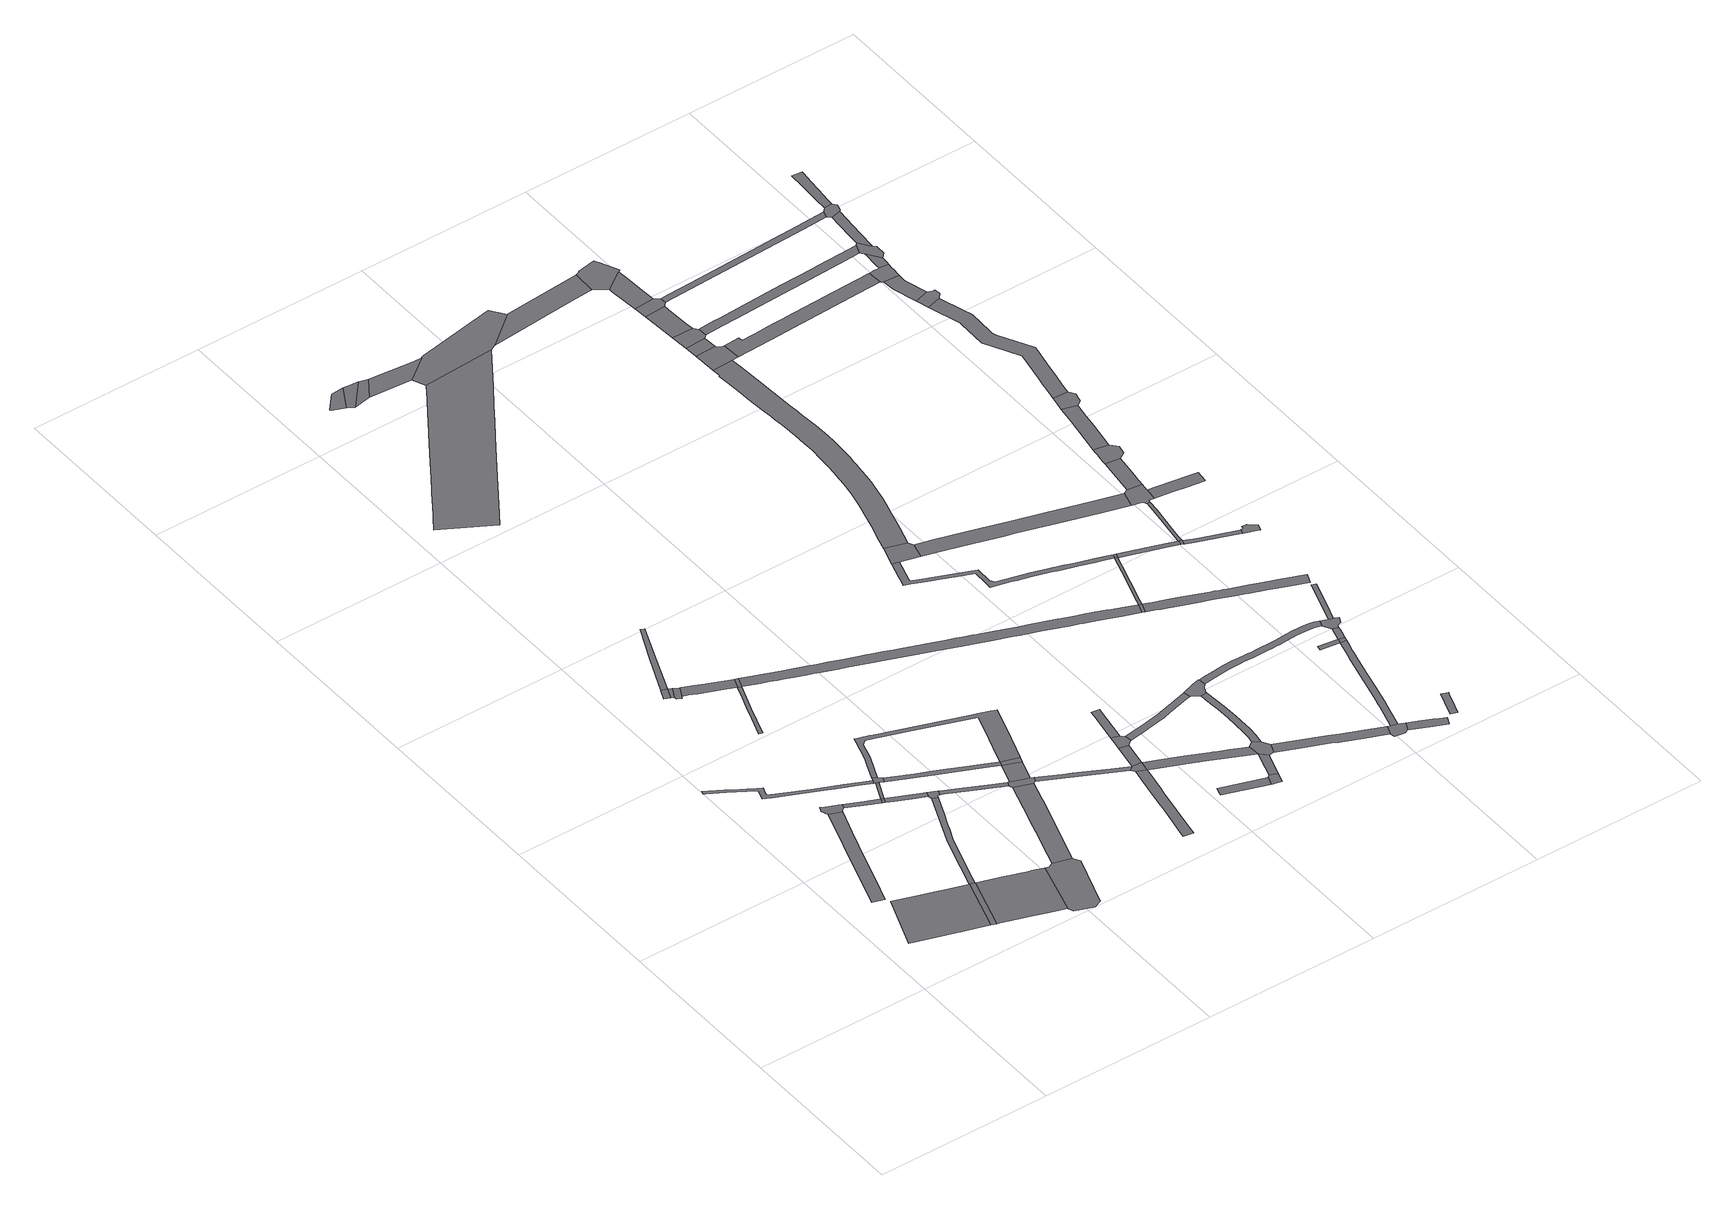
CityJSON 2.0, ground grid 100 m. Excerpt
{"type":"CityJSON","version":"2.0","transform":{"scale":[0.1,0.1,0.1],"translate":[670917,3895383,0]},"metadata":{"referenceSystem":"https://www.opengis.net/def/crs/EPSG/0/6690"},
"CityObjects":{
"road1":{"type":"Road","attributes":{"function":"2","usage":"1","RoadStructureAttribute.widthType":"1","RoadStructureAttribute.width":39.15,"RoadStructureAttribute.sectionType":"1"},"geometry":[{"type":"MultiSurface","lod":"1","boundaries":[[[0,1,2,3,4,5,6,7,8,9,10,11,12,13]]]}]},
"road2":{"type":"Road","attributes":{"function":"9","usage":"9","RoadStructureAttribute.widthType":"2","RoadStructureAttribute.width":6.56,"RoadStructureAttribute.sectionType":"1"},"geometry":[{"type":"MultiSurface","lod":"1","boundaries":[[[14,15,16,17,18,19,20,21,22,23,24,25,26,27]]]}]},
"road3":{"type":"Road","attributes":{"function":"9","usage":"9","RoadStructureAttribute.widthType":"9","RoadStructureAttribute.width":-9999,"RoadStructureAttribute.sectionType":"9"},"geometry":[{"type":"MultiSurface","lod":"1","boundaries":[[[11,28,29,12]]]}]},
"road4":{"type":"Road","attributes":{"function":"9","usage":"9","RoadStructureAttribute.widthType":"4","RoadStructureAttribute.width":2.46,"RoadStructureAttribute.sectionType":"1"},"geometry":[{"type":"MultiSurface","lod":"1","boundaries":[[[30,31,32,33,34,35,36,37,38,39,40,41,42,43,44,45,46,47,48,49,50,51,52,53,54,55,56,57,58]]]}]},
"road5":{"type":"Road","attributes":{"function":"9","usage":"9","RoadStructureAttribute.widthType":"9","RoadStructureAttribute.width":-9999,"RoadStructureAttribute.sectionType":"9"},"geometry":[{"type":"MultiSurface","lod":"1","boundaries":[[[59,60,61,62,63,64,65,66,21,20,67,68]]]}]},
"road6":{"type":"Road","attributes":{"function":"2","usage":"1","RoadStructureAttribute.widthType":"1","RoadStructureAttribute.width":39.15,"RoadStructureAttribute.sectionType":"1"},"geometry":[{"type":"MultiSurface","lod":"1","boundaries":[[[69,70,71,72,73,74,75,76,77,78,79,80,81,82,83,84,29,28]]]}]},
"road7":{"type":"Road","attributes":{"function":"9","usage":"9","RoadStructureAttribute.widthType":"4","RoadStructureAttribute.width":3.24,"RoadStructureAttribute.sectionType":"1"},"geometry":[{"type":"MultiSurface","lod":"1","boundaries":[[[85,86,59,68,87,88,89,90]]]}]},
"road8":{"type":"Road","attributes":{"function":"9","usage":"9","RoadStructureAttribute.widthType":"4","RoadStructureAttribute.width":3.04,"RoadStructureAttribute.sectionType":"1"},"geometry":[{"type":"MultiSurface","lod":"1","boundaries":[[[29,91,92,93,94,95,96,97,98,99,100,101,102,103,104,105,106,107,12]]]}]},
"road9":{"type":"Road","attributes":{"function":"9","usage":"9","RoadStructureAttribute.widthType":"9","RoadStructureAttribute.width":-9999,"RoadStructureAttribute.sectionType":"9"},"geometry":[{"type":"MultiSurface","lod":"1","boundaries":[[[108,89,88,109]]]}]},
"road10":{"type":"Road","attributes":{"function":"9","usage":"9","RoadStructureAttribute.widthType":"9","RoadStructureAttribute.width":-9999,"RoadStructureAttribute.sectionType":"9"},"geometry":[{"type":"MultiSurface","lod":"1","boundaries":[[[110,111,112,113]]]}]},
"road11":{"type":"Road","attributes":{"function":"9","usage":"9","RoadStructureAttribute.widthType":"2","RoadStructureAttribute.width":6.92,"RoadStructureAttribute.sectionType":"1"},"geometry":[{"type":"MultiSurface","lod":"1","boundaries":[[[114,115,111,110]]]}]},
"road12":{"type":"Road","attributes":{"function":"9","usage":"9","RoadStructureAttribute.widthType":"9","RoadStructureAttribute.width":-9999,"RoadStructureAttribute.sectionType":"9"},"geometry":[{"type":"MultiSurface","lod":"1","boundaries":[[[116,115,114,117,118,119,120]]]}]},
"road13":{"type":"Road","attributes":{"function":"9","usage":"9","RoadStructureAttribute.widthType":"4","RoadStructureAttribute.width":1.35,"RoadStructureAttribute.sectionType":"1"},"geometry":[{"type":"MultiSurface","lod":"1","boundaries":[[[121,122,123,124,125,89,108]]]}]},
"road14":{"type":"Road","attributes":{"function":"9","usage":"9","RoadStructureAttribute.widthType":"9","RoadStructureAttribute.width":-9999,"RoadStructureAttribute.sectionType":"9"},"geometry":[{"type":"MultiSurface","lod":"1","boundaries":[[[126,127,128,129,130,75,74,131,132]]]}]},
"road15":{"type":"Road","attributes":{"function":"9","usage":"9","RoadStructureAttribute.widthType":"4","RoadStructureAttribute.width":3.24,"RoadStructureAttribute.sectionType":"1"},"geometry":[{"type":"MultiSurface","lod":"1","boundaries":[[[108,109,133,134,135,136,137,138]]]}]},
"road16":{"type":"Road","attributes":{"function":"9","usage":"9","RoadStructureAttribute.widthType":"9","RoadStructureAttribute.width":-9999,"RoadStructureAttribute.sectionType":"9"},"geometry":[{"type":"MultiSurface","lod":"1","boundaries":[[[57,139,123,122,140,141,142,143,144,145,58]]]}]},
"road17":{"type":"Road","attributes":{"function":"9","usage":"9","RoadStructureAttribute.widthType":"4","RoadStructureAttribute.width":1.98,"RoadStructureAttribute.sectionType":"1"},"geometry":[{"type":"MultiSurface","lod":"1","boundaries":[[[146,147,148,149,150,151,152,153,154,155]]]}]},
"road18":{"type":"Road","attributes":{"function":"9","usage":"9","RoadStructureAttribute.widthType":"2","RoadStructureAttribute.width":6.92,"RoadStructureAttribute.sectionType":"1"},"geometry":[{"type":"MultiSurface","lod":"1","boundaries":[[[156,157,158,159,147,160,161,162,163,164,165,116,120]]]}]},
"road19":{"type":"Road","attributes":{"function":"9","usage":"9","RoadStructureAttribute.widthType":"4","RoadStructureAttribute.width":2.96,"RoadStructureAttribute.sectionType":"1"},"geometry":[{"type":"MultiSurface","lod":"1","boundaries":[[[166,167,168,169,170,112,111,171]]]}]},
"road20":{"type":"Road","attributes":{"function":"9","usage":"9","RoadStructureAttribute.widthType":"9","RoadStructureAttribute.width":-9999,"RoadStructureAttribute.sectionType":"9"},"geometry":[{"type":"MultiSurface","lod":"1","boundaries":[[[102,172,173,174,175,136,135,103]]]}]},
"road21":{"type":"Road","attributes":{"function":"9","usage":"9","RoadStructureAttribute.widthType":"9","RoadStructureAttribute.width":-9999,"RoadStructureAttribute.sectionType":"9"},"geometry":[{"type":"MultiSurface","lod":"1","boundaries":[[[160,147,146,176]]]}]},
"road22":{"type":"Road","attributes":{"function":"9","usage":"9","RoadStructureAttribute.widthType":"2","RoadStructureAttribute.width":7.11,"RoadStructureAttribute.sectionType":"1"},"geometry":[{"type":"MultiSurface","lod":"1","boundaries":[[[177,178,179,180,181,182,183,184,185,186,187,188,189,190,191,192,129,128]]]}]},
"road23":{"type":"Road","attributes":{"function":"9","usage":"9","RoadStructureAttribute.widthType":"4","RoadStructureAttribute.width":3.24,"RoadStructureAttribute.sectionType":"1"},"geometry":[{"type":"MultiSurface","lod":"1","boundaries":[[[193,194,195,175,174,196,197,198,199]]]}]},
"road24":{"type":"Road","attributes":{"function":"9","usage":"9","RoadStructureAttribute.widthType":"4","RoadStructureAttribute.width":2.46,"RoadStructureAttribute.sectionType":"1"},"geometry":[{"type":"MultiSurface","lod":"1","boundaries":[[[200,201,202,203,204,205,206,207,208,209,142,141,210,211,212,213,214,215]]]}]},
"road25":{"type":"Road","attributes":{"function":"9","usage":"9","RoadStructureAttribute.widthType":"2","RoadStructureAttribute.width":7.11,"RoadStructureAttribute.sectionType":"1"},"geometry":[{"type":"MultiSurface","lod":"1","boundaries":[[[143,216,217,218,219,220,221,222,223,224,225,226,227,200,228,229,230,231,232,233,234,235,236,237,238,239,240,241,242,243,244,245,144]]]}]},
"road26":{"type":"Road","attributes":{"function":"9","usage":"9","RoadStructureAttribute.widthType":"9","RoadStructureAttribute.width":-9999,"RoadStructureAttribute.sectionType":"9"},"geometry":[{"type":"MultiSurface","lod":"1","boundaries":[[[199,198,186,185,246,247,248,249,250,251]]]}]},
"road27":{"type":"Road","attributes":{"function":"9","usage":"9","RoadStructureAttribute.widthType":"2","RoadStructureAttribute.width":7.11,"RoadStructureAttribute.sectionType":"1"},"geometry":[{"type":"MultiSurface","lod":"1","boundaries":[[[252,250,249,253,215]]]}]},
"road28":{"type":"Road","attributes":{"function":"9","usage":"9","RoadStructureAttribute.widthType":"9","RoadStructureAttribute.width":-9999,"RoadStructureAttribute.sectionType":"9"},"geometry":[{"type":"MultiSurface","lod":"1","boundaries":[[[253,228,200,215]]]}]},
"road29":{"type":"Road","attributes":{"function":"9","usage":"9","RoadStructureAttribute.widthType":"4","RoadStructureAttribute.width":2.71,"RoadStructureAttribute.sectionType":"1"},"geometry":[{"type":"MultiSurface","lod":"1","boundaries":[[[254,255,256,257,258,259,260,247,246]]]}]},
"road30":{"type":"Road","attributes":{"function":"9","usage":"9","RoadStructureAttribute.widthType":"9","RoadStructureAttribute.width":-9999,"RoadStructureAttribute.sectionType":"9"},"geometry":[{"type":"MultiSurface","lod":"1","boundaries":[[[261,262,263,264,265]]]}]},
"road31":{"type":"Road","attributes":{"function":"9","usage":"9","RoadStructureAttribute.widthType":"3","RoadStructureAttribute.width":5.19,"RoadStructureAttribute.sectionType":"1"},"geometry":[{"type":"MultiSurface","lod":"1","boundaries":[[[266,267,268,269,270,271,272,273,274,275,276,277,278,279,280,281]]]}]},
"road32":{"type":"Road","attributes":{"function":"9","usage":"9","RoadStructureAttribute.widthType":"3","RoadStructureAttribute.width":5.74,"RoadStructureAttribute.sectionType":"1"},"geometry":[{"type":"MultiSurface","lod":"1","boundaries":[[[282,283,284,265,264,285,286]]]}]},
"road33":{"type":"Road","attributes":{"function":"2","usage":"1","RoadStructureAttribute.widthType":"1","RoadStructureAttribute.width":32.66,"RoadStructureAttribute.sectionType":"1"},"geometry":[{"type":"MultiSurface","lod":"1","boundaries":[[[287,288,289,290,291,292,293,294,295,296,297,298,299,300,301,302,303,304,305,306,307,308,309,310,311,312,313]]]}]},
"road34":{"type":"Road","attributes":{"function":"9","usage":"9","RoadStructureAttribute.widthType":"9","RoadStructureAttribute.width":-9999,"RoadStructureAttribute.sectionType":"9"},"geometry":[{"type":"MultiSurface","lod":"1","boundaries":[[[314,282,286,315]]]}]},
"road35":{"type":"Road","attributes":{"function":"9","usage":"9","RoadStructureAttribute.widthType":"9","RoadStructureAttribute.width":-9999,"RoadStructureAttribute.sectionType":"9"},"geometry":[{"type":"MultiSurface","lod":"1","boundaries":[[[316,255,254,272,271]]]}]},
"road36":{"type":"Road","attributes":{"function":"9","usage":"9","RoadStructureAttribute.widthType":"3","RoadStructureAttribute.width":5.19,"RoadStructureAttribute.sectionType":"1"},"geometry":[{"type":"MultiSurface","lod":"1","boundaries":[[[255,316,317,318,319]]]}]},
"road37":{"type":"Road","attributes":{"function":"9","usage":"9","RoadStructureAttribute.widthType":"9","RoadStructureAttribute.width":-9999,"RoadStructureAttribute.sectionType":"9"},"geometry":[{"type":"MultiSurface","lod":"1","boundaries":[[[320,319,318,321,322,323,324,325]]]}]},
"road38":{"type":"Road","attributes":{"function":"9","usage":"9","RoadStructureAttribute.widthType":"2","RoadStructureAttribute.width":6.92,"RoadStructureAttribute.sectionType":"1"},"geometry":[{"type":"MultiSurface","lod":"1","boundaries":[[[326,327,328,329,330,331,332,333,334,335,336,337,338,339,340,341,342,343,344,345,346,347,348,349,350,351,352,353,354,355,356,357,358,359,360,361,362,363,176,146,364,365,366,367,368,369,370,371,372,373,374,375,376,377,378,379,380,381,382,383,384,385,386,387,388,389,390,391,392,393,394,395,396,397,398,399,400,401,402,403]]]}]},
"road39":{"type":"Road","attributes":{"function":"9","usage":"9","RoadStructureAttribute.widthType":"3","RoadStructureAttribute.width":5.19,"RoadStructureAttribute.sectionType":"1"},"geometry":[{"type":"MultiSurface","lod":"1","boundaries":[[[324,404,405,406,407,408,409,325]]]}]},
"road40":{"type":"Road","attributes":{"function":"9","usage":"9","RoadStructureAttribute.widthType":"2","RoadStructureAttribute.width":8.06,"RoadStructureAttribute.sectionType":"1"},"geometry":[{"type":"MultiSurface","lod":"1","boundaries":[[[410,411,412,314,315]]]}]},
"road41":{"type":"Road","attributes":{"function":"9","usage":"9","RoadStructureAttribute.widthType":"3","RoadStructureAttribute.width":5.13,"RoadStructureAttribute.sectionType":"1"},"geometry":[{"type":"MultiSurface","lod":"1","boundaries":[[[413,414,415,416,417]]]}]},
"road42":{"type":"Road","attributes":{"function":"9","usage":"9","RoadStructureAttribute.widthType":"3","RoadStructureAttribute.width":4.15,"RoadStructureAttribute.sectionType":"1"},"geometry":[{"type":"MultiSurface","lod":"1","boundaries":[[[418,419,420,421,422,423,424,425,426,427,428,316,271,429,430,431,432]]]}]},
"road43":{"type":"Road","attributes":{"function":"9","usage":"9","RoadStructureAttribute.widthType":"9","RoadStructureAttribute.width":-9999,"RoadStructureAttribute.sectionType":"9"},"geometry":[{"type":"MultiSurface","lod":"1","boundaries":[[[433,434,435,436,437,438,417,416]]]}]},
"road44":{"type":"Road","attributes":{"function":"9","usage":"9","RoadStructureAttribute.widthType":"3","RoadStructureAttribute.width":4.01,"RoadStructureAttribute.sectionType":"1"},"geometry":[{"type":"MultiSurface","lod":"1","boundaries":[[[439,440,441,442,443,444,323,322,445,446,447,448,449,450,451]]]}]},
"road45":{"type":"Road","attributes":{"function":"9","usage":"9","RoadStructureAttribute.widthType":"3","RoadStructureAttribute.width":4.13,"RoadStructureAttribute.sectionType":"1"},"geometry":[{"type":"MultiSurface","lod":"1","boundaries":[[[452,453,438,437,454,455,456,432]]]}]},
"road46":{"type":"Road","attributes":{"function":"9","usage":"9","RoadStructureAttribute.widthType":"9","RoadStructureAttribute.width":-9999,"RoadStructureAttribute.sectionType":"9"},"geometry":[{"type":"MultiSurface","lod":"1","boundaries":[[[456,457,458,459,460,418,432]]]}]},
"road47":{"type":"Road","attributes":{"function":"9","usage":"9","RoadStructureAttribute.widthType":"9","RoadStructureAttribute.width":-9999,"RoadStructureAttribute.sectionType":"9"},"geometry":[{"type":"MultiSurface","lod":"1","boundaries":[[[461,411,410,313,312,462,463,464,465,466]]]}]},
"road48":{"type":"Road","attributes":{"function":"9","usage":"9","RoadStructureAttribute.widthType":"4","RoadStructureAttribute.width":3.86,"RoadStructureAttribute.sectionType":"1"},"geometry":[{"type":"MultiSurface","lod":"1","boundaries":[[[467,468,469,470,471,472,473,474,460,459,475,476,477,478,479,480]]]}]},
"road49":{"type":"Road","attributes":{"function":"9","usage":"9","RoadStructureAttribute.widthType":"9","RoadStructureAttribute.width":-9999,"RoadStructureAttribute.sectionType":"9"},"geometry":[{"type":"MultiSurface","lod":"1","boundaries":[[[481,482,483,484,485,486,487,488]]]}]},
"road50":{"type":"Road","attributes":{"function":"9","usage":"9","RoadStructureAttribute.widthType":"9","RoadStructureAttribute.width":-9999,"RoadStructureAttribute.sectionType":"9"},"geometry":[{"type":"MultiSurface","lod":"1","boundaries":[[[489,490,491,492,493,494,495,496,439,451,467,480]]]}]},
"road51":{"type":"Road","attributes":{"function":"9","usage":"9","RoadStructureAttribute.widthType":"3","RoadStructureAttribute.width":4.15,"RoadStructureAttribute.sectionType":"1"},"geometry":[{"type":"MultiSurface","lod":"1","boundaries":[[[497,498,499,500,501,502,503,504,505,506,458,457]]]}]},
"road52":{"type":"Road","attributes":{"function":"9","usage":"9","RoadStructureAttribute.widthType":"4","RoadStructureAttribute.width":3.49,"RoadStructureAttribute.sectionType":"1"},"geometry":[{"type":"MultiSurface","lod":"1","boundaries":[[[507,508,509,510,511,512,513,514,515,516,517,518,519,520,521,522,523,524,525,487,486,526,527,528,529,530,531,532,533,534,535,536,537,538,539,540,541,542,543,544,545,546,547,548,549,550]]]}]},
"road53":{"type":"Road","attributes":{"function":"9","usage":"9","RoadStructureAttribute.widthType":"2","RoadStructureAttribute.width":9.41,"RoadStructureAttribute.sectionType":"1"},"geometry":[{"type":"MultiSurface","lod":"1","boundaries":[[[551,552,553,554,555,556,557,558,559,560,561,562,563,564,565,566,567,568,569,570,571,572,573,574,484,483,575,576,577,578,579,580,581,582,583,584,585,586,587,588,589,590,591,592,593,594,595,596,597,598,599,600,601]]]}]},
"road54":{"type":"Road","attributes":{"function":"9","usage":"9","RoadStructureAttribute.widthType":"9","RoadStructureAttribute.width":-9999,"RoadStructureAttribute.sectionType":"9"},"geometry":[{"type":"MultiSurface","lod":"1","boundaries":[[[402,602,603,403]]]}]},
"road55":{"type":"Road","attributes":{"function":"9","usage":"9","RoadStructureAttribute.widthType":"2","RoadStructureAttribute.width":14.32,"RoadStructureAttribute.sectionType":"1"},"geometry":[{"type":"MultiSurface","lod":"1","boundaries":[[[604,605,606,464,463,607,608,609]]]}]},
"road56":{"type":"Road","attributes":{"function":"9","usage":"9","RoadStructureAttribute.widthType":"9","RoadStructureAttribute.width":-9999,"RoadStructureAttribute.sectionType":"9"},"geometry":[{"type":"MultiSurface","lod":"1","boundaries":[[[610,611,612,613,614,615,502,501,616]]]}]},
"road57":{"type":"Road","attributes":{"function":"9","usage":"9","RoadStructureAttribute.widthType":"3","RoadStructureAttribute.width":4.01,"RoadStructureAttribute.sectionType":"1"},"geometry":[{"type":"MultiSurface","lod":"1","boundaries":[[[617,618,619,620,621,622,623,624,625,626,627,628,629,630,631,632,633,634,493,492,635,636,637,638,639,640,641,642,643,644,645,646,647,648,649,650,651,652]]]}]},
"road58":{"type":"Road","attributes":{"function":"9","usage":"9","RoadStructureAttribute.widthType":"4","RoadStructureAttribute.width":1.51,"RoadStructureAttribute.sectionType":"1"},"geometry":[{"type":"MultiSurface","lod":"1","boundaries":[[[603,653,654,655,656,657,658,659,550,660,661,662,663,664,665,403]]]}]},
"road59":{"type":"Road","attributes":{"function":"9","usage":"9","RoadStructureAttribute.widthType":"3","RoadStructureAttribute.width":5.52,"RoadStructureAttribute.sectionType":"1"},"geometry":[{"type":"MultiSurface","lod":"1","boundaries":[[[666,667,668,669,670,671,672,673,612,611]]]}]},
"road60":{"type":"Road","attributes":{"function":"9","usage":"9","RoadStructureAttribute.widthType":"2","RoadStructureAttribute.width":9.41,"RoadStructureAttribute.sectionType":"1"},"geometry":[{"type":"MultiSurface","lod":"1","boundaries":[[[674,675,676,677,678,679,680,681,682,683,482,481,684,685,686,687,688,689,690,691]]]}]},
"road61":{"type":"Road","attributes":{"function":"9","usage":"9","RoadStructureAttribute.widthType":"4","RoadStructureAttribute.width":3.51,"RoadStructureAttribute.sectionType":"1"},"geometry":[{"type":"MultiSurface","lod":"1","boundaries":[[[613,692,693,694,695,696,697,698,699,700,701,702,703,704,705,706,707,708,709,710,711,712,713,714,614]]]}]},
"road62":{"type":"Road","attributes":{"function":"9","usage":"9","RoadStructureAttribute.widthType":"9","RoadStructureAttribute.width":-9999,"RoadStructureAttribute.sectionType":"9"},"geometry":[{"type":"MultiSurface","lod":"1","boundaries":[[[659,715,507,550]]]}]},
"road63":{"type":"Road","attributes":{"function":"9","usage":"9","RoadStructureAttribute.widthType":"9","RoadStructureAttribute.width":-9999,"RoadStructureAttribute.sectionType":"9"},"geometry":[{"type":"MultiSurface","lod":"1","boundaries":[[[716,717,718,719,720,601,600,721]]]}]},
"road64":{"type":"Road","attributes":{"function":"9","usage":"9","RoadStructureAttribute.widthType":"2","RoadStructureAttribute.width":10.74,"RoadStructureAttribute.sectionType":"1"},"geometry":[{"type":"MultiSurface","lod":"1","boundaries":[[[722,720,719,723]]]}]},
"road65":{"type":"Road","attributes":{"function":"9","usage":"9","RoadStructureAttribute.widthType":"9","RoadStructureAttribute.width":-9999,"RoadStructureAttribute.sectionType":"9"},"geometry":[{"type":"MultiSurface","lod":"1","boundaries":[[[724,725,726,722,723,727,728]]]}]},
"road66":{"type":"Road","attributes":{"function":"9","usage":"9","RoadStructureAttribute.widthType":"3","RoadStructureAttribute.width":4.01,"RoadStructureAttribute.sectionType":"1"},"geometry":[{"type":"MultiSurface","lod":"1","boundaries":[[[729,730,731,732,733,734,735]]]}]},
"road67":{"type":"Road","attributes":{"function":"9","usage":"9","RoadStructureAttribute.widthType":"4","RoadStructureAttribute.width":2.99,"RoadStructureAttribute.sectionType":"9"},"geometry":[{"type":"MultiSurface","lod":"1","boundaries":[[[736,737,738,739,704,740]]]}]},
"road68":{"type":"Road","attributes":{"function":"9","usage":"9","RoadStructureAttribute.widthType":"2","RoadStructureAttribute.width":10.74,"RoadStructureAttribute.sectionType":"1"},"geometry":[{"type":"MultiSurface","lod":"1","boundaries":[[[724,741,742,743,744,725]]]}]},
"road69":{"type":"Road","attributes":{"function":"9","usage":"9","RoadStructureAttribute.widthType":"2","RoadStructureAttribute.width":6.92,"RoadStructureAttribute.sectionType":"1"},"geometry":[{"type":"MultiSurface","lod":"1","boundaries":[[[603,602,745,746,747,748,749,750,751,752,753,754,755,756,757,758,759,760,761,762,763,764,765,766,767,768,769,770,771,772,773,774,775,776,777,778,779]]]}]},
"road70":{"type":"Road","attributes":{"function":"9","usage":"9","RoadStructureAttribute.widthType":"4","RoadStructureAttribute.width":3.49,"RoadStructureAttribute.sectionType":"1"},"geometry":[{"type":"MultiSurface","lod":"1","boundaries":[[[659,780,781,782,783,784,785,786,787,788,789,790,715]]]}]},
"road71":{"type":"Road","attributes":{"function":"9","usage":"9","RoadStructureAttribute.widthType":"9","RoadStructureAttribute.width":-9999,"RoadStructureAttribute.sectionType":"9"},"geometry":[{"type":"MultiSurface","lod":"1","boundaries":[[[791,792,744,743,793,794]]]}]},
"road72":{"type":"Road","attributes":{"function":"9","usage":"9","RoadStructureAttribute.widthType":"9","RoadStructureAttribute.width":-9999,"RoadStructureAttribute.sectionType":"9"},"geometry":[{"type":"MultiSurface","lod":"1","boundaries":[[[740,704,703,795]]]}]},
"road73":{"type":"Road","attributes":{"function":"9","usage":"9","RoadStructureAttribute.widthType":"2","RoadStructureAttribute.width":10.74,"RoadStructureAttribute.sectionType":"1"},"geometry":[{"type":"MultiSurface","lod":"1","boundaries":[[[796,792,791,797,798,799,800,801,802]]]}]},
"road74":{"type":"Road","attributes":{"function":"9","usage":"9","RoadStructureAttribute.widthType":"9","RoadStructureAttribute.width":-9999,"RoadStructureAttribute.sectionType":"9"},"geometry":[{"type":"MultiSurface","lod":"1","boundaries":[[[803,804,805,604,609,802,801,806,807,808,809]]]}]},
"road75":{"type":"Road","attributes":{"function":"9","usage":"9","RoadStructureAttribute.widthType":"4","RoadStructureAttribute.width":3.51,"RoadStructureAttribute.sectionType":"9"},"geometry":[{"type":"MultiSurface","lod":"1","boundaries":[[[810,811,812,813,814,815,816,817,740,795]]]}]},
"road76":{"type":"Road","attributes":{"function":"9","usage":"9","RoadStructureAttribute.widthType":"9","RoadStructureAttribute.width":-9999,"RoadStructureAttribute.sectionType":"9"},"geometry":[{"type":"MultiSurface","lod":"1","boundaries":[[[818,617,652,814,813,819,820,821,822,823,824]]]}]},
"road77":{"type":"Road","attributes":{"function":"9","usage":"9","RoadStructureAttribute.widthType":"9","RoadStructureAttribute.width":-9999,"RoadStructureAttribute.sectionType":"9"},"geometry":[{"type":"MultiSurface","lod":"1","boundaries":[[[785,784,825,826,827]]]}]},
"road78":{"type":"Road","attributes":{"function":"9","usage":"9","RoadStructureAttribute.widthType":"4","RoadStructureAttribute.width":2.36,"RoadStructureAttribute.sectionType":"1"},"geometry":[{"type":"MultiSurface","lod":"1","boundaries":[[[828,829,830,831,824,823]]]}]},
"road79":{"type":"Road","attributes":{"function":"9","usage":"9","RoadStructureAttribute.widthType":"4","RoadStructureAttribute.width":1.84,"RoadStructureAttribute.sectionType":"1"},"geometry":[{"type":"MultiSurface","lod":"1","boundaries":[[[785,827,832,833,834,835,836,837,838,839,840,841,842,843]]]}]},
"road80":{"type":"Road","attributes":{"function":"9","usage":"9","RoadStructureAttribute.widthType":"4","RoadStructureAttribute.width":3.49,"RoadStructureAttribute.sectionType":"1"},"geometry":[{"type":"MultiSurface","lod":"1","boundaries":[[[844,845,826,825,846,847,848,849,850,851]]]}]},
"road81":{"type":"Road","attributes":{"function":"9","usage":"9","RoadStructureAttribute.widthType":"9","RoadStructureAttribute.width":-9999,"RoadStructureAttribute.sectionType":"9"},"geometry":[{"type":"MultiSurface","lod":"1","boundaries":[[[852,853,854,855,837,836,856,857,858,859,860,861,862,674,691]]]}]},
"road82":{"type":"Road","attributes":{"function":"9","usage":"9","RoadStructureAttribute.widthType":"2","RoadStructureAttribute.width":9.41,"RoadStructureAttribute.sectionType":"1"},"geometry":[{"type":"MultiSurface","lod":"1","boundaries":[[[863,862,861,864,865,866]]]}]},
"road83":{"type":"Road","attributes":{"function":"9","usage":"9","RoadStructureAttribute.widthType":"2","RoadStructureAttribute.width":8.89,"RoadStructureAttribute.sectionType":"1"},"geometry":[{"type":"MultiSurface","lod":"1","boundaries":[[[867,868,869,870,871,872,873,874,875,876,877,878,879,880,881,882,883,884,885,886,717,716]]]}]},
"road84":{"type":"Road","attributes":{"function":"9","usage":"9","RoadStructureAttribute.widthType":"9","RoadStructureAttribute.width":-9999,"RoadStructureAttribute.sectionType":"9"},"geometry":[{"type":"MultiSurface","lod":"1","boundaries":[[[887,888,889,851,850,890,891,892]]]}]},
"road85":{"type":"Road","attributes":{"function":"9","usage":"9","RoadStructureAttribute.widthType":"2","RoadStructureAttribute.width":7.25,"RoadStructureAttribute.sectionType":"1"},"geometry":[{"type":"MultiSurface","lod":"1","boundaries":[[[893,894,895,896,858,857,897,898,899,900,901,902]]]}]},
"road86":{"type":"Road","attributes":{"function":"9","usage":"9","RoadStructureAttribute.widthType":"9","RoadStructureAttribute.width":-9999,"RoadStructureAttribute.sectionType":"9"},"geometry":[{"type":"MultiSurface","lod":"1","boundaries":[[[903,904,905,906,907,908,909,910,863,866]]]}]},
"road87":{"type":"Road","attributes":{"function":"9","usage":"9","RoadStructureAttribute.widthType":"3","RoadStructureAttribute.width":5.35,"RoadStructureAttribute.sectionType":"1"},"geometry":[{"type":"MultiSurface","lod":"1","boundaries":[[[911,912,913,914,915,916,917,918,919,728,727,920,921,922,923,924,925,926,927,928,929]]]}]},
"road88":{"type":"Road","attributes":{"function":"9","usage":"9","RoadStructureAttribute.widthType":"2","RoadStructureAttribute.width":9.41,"RoadStructureAttribute.sectionType":"1"},"geometry":[{"type":"MultiSurface","lod":"1","boundaries":[[[930,931,932,933,934,935,906,905]]]}]},
"road89":{"type":"Road","attributes":{"function":"9","usage":"9","RoadStructureAttribute.widthType":"4","RoadStructureAttribute.width":3.65,"RoadStructureAttribute.sectionType":"1"},"geometry":[{"type":"MultiSurface","lod":"1","boundaries":[[[936,937,938,794,793,939,940,941,942,943]]]}]},
"road90":{"type":"Road","attributes":{"function":"9","usage":"9","RoadStructureAttribute.widthType":"9","RoadStructureAttribute.width":-9999,"RoadStructureAttribute.sectionType":"9"},"geometry":[{"type":"MultiSurface","lod":"1","boundaries":[[[944,945,946,934,933,947,948]]]}]},
"road91":{"type":"Road","attributes":{"function":"9","usage":"9","RoadStructureAttribute.widthType":"2","RoadStructureAttribute.width":9.41,"RoadStructureAttribute.sectionType":"1"},"geometry":[{"type":"MultiSurface","lod":"1","boundaries":[[[949,950,951,952,953,954,955,956,957,958,959,960,961,962,963,964,965,966,967,968,969,945,944]]]}]},
"road92":{"type":"Road","attributes":{"function":"9","usage":"9","RoadStructureAttribute.widthType":"2","RoadStructureAttribute.width":9.41,"RoadStructureAttribute.sectionType":"1"},"geometry":[{"type":"MultiSurface","lod":"1","boundaries":[[[970,971,972,973,974,975,976,977]]]}]},
"road93":{"type":"Road","attributes":{"function":"9","usage":"9","RoadStructureAttribute.widthType":"9","RoadStructureAttribute.width":-9999,"RoadStructureAttribute.sectionType":"9"},"geometry":[{"type":"MultiSurface","lod":"1","boundaries":[[[978,961,960,979,980,981,972,971]]]}]},
"road94":{"type":"Road","attributes":{"function":"9","usage":"9","RoadStructureAttribute.widthType":"9","RoadStructureAttribute.width":-9999,"RoadStructureAttribute.sectionType":"9"},"geometry":[{"type":"MultiSurface","lod":"1","boundaries":[[[976,982,983,984,985,986,987,988,989,871,870,977]]]}]},
"road95":{"type":"Road","attributes":{"function":"9","usage":"9","RoadStructureAttribute.widthType":"2","RoadStructureAttribute.width":9.41,"RoadStructureAttribute.sectionType":"1"},"geometry":[{"type":"MultiSurface","lod":"1","boundaries":[[[990,991,992,993,986,985]]]}]},
"road96":{"type":"Road","attributes":{"function":"9","usage":"9","RoadStructureAttribute.widthType":"9","RoadStructureAttribute.width":-9999,"RoadStructureAttribute.sectionType":"9"},"geometry":[{"type":"MultiSurface","lod":"1","boundaries":[[[994,992,991,995,996,997,998,999,1000,911,929]]]}]},
"road97":{"type":"Road","attributes":{"function":"9","usage":"9","RoadStructureAttribute.widthType":"2","RoadStructureAttribute.width":9.41,"RoadStructureAttribute.sectionType":"1"},"geometry":[{"type":"MultiSurface","lod":"1","boundaries":[[[1001,1002,1003,1000,999,1004,1005,1006]]]}]},
"road98":{"type":"Road","attributes":{"function":"9","usage":"9","RoadStructureAttribute.widthType":"9","RoadStructureAttribute.width":-9999,"RoadStructureAttribute.sectionType":"9"},"geometry":[{"type":"MultiSurface","lod":"1","boundaries":[[[942,1001,1006,1007,1008,1009,1010,943]]]}]},
"road99":{"type":"Road","attributes":{"function":"9","usage":"9","RoadStructureAttribute.widthType":"2","RoadStructureAttribute.width":9.41,"RoadStructureAttribute.sectionType":"1"},"geometry":[{"type":"MultiSurface","lod":"1","boundaries":[[[1011,1012,1013,1010,1009,1014,1015,1016,1017,1018,1019,1020]]]}]}
},
"vertices":[
[578,530,0],[512,551,0],[498,555,0],[399,587,0],[293,620,0],[259,631,0],[145,325,0],[278,283,0],[386,248,0],[401,244,0],[430,234,0],[550,196,0],[649,507,0],[646,508,0],
[248,660,0],[263,705,0],[274,737,0],[328,895,0],[384,1062,0],[418,1161,0],[473,1316,0],[403,1341,0],[377,1263,0],[326,1114,0],[322,1101,0],[279,973,0],[235,842,0],[180,681,0],
[578,187,0],[677,498,0],
[688,1438,0],[600,1478,0],[450,1545,0],[324,1602,0],[251,1637,0],[250,1650,0],[267,1692,0],[241,1708,0],[199,1734,0],[170,1752,0],[105,1791,0],[7,1850,0],[2,1832,0],[14,1825,0],[101,1773,0],[229,1694,0],[232,1689,0],[212,1628,0],[256,1608,0],[271,1601,0],[318,1580,0],[447,1523,0],[526,1487,0],[530,1485,0],[593,1457,0],[652,1430,0],[669,1423,0],[724,1398,0],[733,1418,0],
[505,1362,0],[488,1370,0],[479,1373,0],[474,1376,0],[428,1396,0],[406,1406,0],[402,1408,0],[390,1381,0],[477,1326,0],[494,1335,0],
[594,182,0],[689,152,0],[741,135,0],[755,130,0],[826,106,0],[928,71,0],[1019,387,0],[956,407,0],[950,409,0],[930,416,0],[904,424,0],[871,435,0],[807,456,0],[787,462,0],[754,473,0],[680,497,0],
[607,1316,0],[541,1345,0],[584,1294,0],[669,1255,0],[681,1282,0],[679,1283,0],
[678,501,0],[689,536,0],[731,665,0],[764,767,0],[781,816,0],[787,831,0],[815,896,0],[824,915,0],[830,930,0],[864,1008,0],[894,1074,0],[915,1123,0],[884,1136,0],[760,843,0],[753,827,0],[733,767,0],[650,510,0],
[695,1277,0],[682,1249,0],
[305,2510,0],[333,2574,0],[301,2584,0],[274,2524,0],
[322,2502,0],[355,2562,0],
[387,2544,0],[325,2484,0],[349,2473,0],[354,2484,0],[356,2487,0],
[696,1279,0],[747,1388,0],[734,1394,0],[713,1349,0],[683,1285,0],
[1088,22,0],[1191,322,0],[1170,361,0],[1069,392,0],[1042,379,0],[941,42,0],[1044,1,0],
[724,1230,0],[823,1184,0],[879,1158,0],[891,1188,0],[877,1194,0],[698,1275,0],
[731,1395,0],[750,1386,0],[771,1377,0],[782,1403,0],[765,1424,0],[740,1435,0],[734,1421,0],
[635,2370,0],[616,2377,0],[615,2374,0],[589,2303,0],[557,2216,0],[532,2148,0],[491,2035,0],[510,2028,0],[575,2207,0],[634,2368,0],
[387,2474,0],[430,2456,0],[565,2399,0],[613,2378,0],[639,2437,0],[610,2448,0],[549,2474,0],[506,2492,0],[452,2515,0],[393,2541,0],
[417,2775,0],[512,3004,0],[491,3014,0],[397,2808,0],[302,2586,0],[335,2576,0],
[918,1131,0],[924,1137,0],[932,1137,0],[944,1163,0],
[658,2430,0],
[1208,475,0],[1253,611,0],[1281,696,0],[1292,731,0],[1303,765,0],[1307,777,0],[1313,796,0],[1318,815,0],[1355,932,0],[1254,966,0],[1206,817,0],[1183,744,0],[1171,709,0],[1147,635,0],[1126,569,0],[1115,536,0],
[1170,1055,0],[1038,1118,0],[953,1158,0],[953,1127,0],[1066,1074,0],[1246,988,0],[1258,1013,0],
[1318,1161,0],[1315,1162,0],[1247,1193,0],[1167,1229,0],[1078,1269,0],[997,1305,0],[927,1336,0],[888,1354,0],[875,1360,0],[802,1393,0],[888,1324,0],[1003,1272,0],[1223,1173,0],[1239,1165,0],[1306,1135,0],[1309,1134,0],
[825,1566,0],[854,1661,0],[877,1681,0],[892,1681,0],[1104,1607,0],[1213,1569,0],[1432,1493,0],[1398,1394,0],[1378,1335,0],[1353,1263,0],[1332,1201,0],[1319,1164,0],[1418,1126,0],[1460,1248,0],[1467,1268,0],[1499,1361,0],[1525,1438,0],[1541,1484,0],[1511,1495,0],[1472,1508,0],[1450,1516,0],[1406,1531,0],[940,1693,0],[921,1700,0],[880,1714,0],[860,1720,0],[845,1725,0],[837,1698,0],[799,1575,0],[781,1532,0],
[1371,939,0],[1384,965,0],[1369,973,0],[1366,974,0],[1266,1010,0],[1263,1011,0],
[1308,1131,0],[1407,1095,0],
[1795,728,0],[1820,747,0],[1727,793,0],[1597,858,0],[1555,879,0],[1510,902,0],[1423,946,0],
[328,5338,0],[252,5251,0],[254,5243,0],[326,5216,0],[402,5347,0],
[1771,206,0],[1827,494,0],[1833,525,0],[1860,665,0],[1862,680,0],[1863,683,0],[1811,704,0],[1792,608,0],[1786,576,0],[1765,465,0],[1762,448,0],[1752,400,0],[1736,316,0],[1714,205,0],[1708,173,0],[1763,163,0],
[489,5337,0],[486,5338,0],[455,5341,0],[354,5197,0],[362,5191,0],
[682,5030,0],[674,5018,0],[660,4998,0],[640,4969,0],[615,4933,0],[597,4906,0],[588,4894,0],[537,4819,0],[450,4694,0],[414,4640,0],[344,4539,0],[242,4391,0],[233,4378,0],[124,4220,0],[123,4218,0],[406,4056,0],[453,4124,0],[612,4355,0],[737,4537,0],[785,4606,0],[816,4651,0],[819,4656,0],[848,4698,0],[918,4799,0],[998,4912,0],[1157,5143,0],[741,5116,0],
[540,5323,0],[463,5213,0],
[1875,743,0],
[1875,746,0],[1901,885,0],[1847,893,0],
[1855,940,0],[1926,906,0],[1934,907,0],[1927,947,0],[1906,968,0],[1863,981,0],
[2567,1711,0],[2509,1734,0],[2429,1766,0],[2420,1770,0],[2363,1792,0],[2313,1811,0],[2270,1826,0],[2204,1850,0],[2187,1857,0],[2135,1876,0],[2038,1911,0],[1994,1927,0],[1939,1948,0],[1859,1978,0],[1799,2000,0],[1779,2008,0],[1733,2026,0],[1700,2038,0],[1646,2058,0],[1590,2079,0],[1501,2113,0],[1450,2133,0],[1402,2150,0],[1355,2168,0],[1293,2190,0],[1277,2196,0],[1208,2222,0],[1159,2240,0],[1088,2266,0],[1033,2287,0],[987,2304,0],[901,2336,0],[866,2349,0],[781,2382,0],[767,2388,0],[742,2397,0],[715,2407,0],[701,2413,0],[638,2369,0],[726,2335,0],[768,2319,0],[805,2305,0],[851,2287,0],[867,2281,0],[884,2275,0],[947,2251,0],[979,2238,0],[1013,2226,0],[1103,2192,0],[1147,2176,0],[1239,2141,0],[1328,2108,0],[1394,2083,0],[1422,2073,0],[1448,2063,0],[1574,2016,0],[1684,1974,0],[1746,1951,0],[1824,1922,0],[1861,1908,0],[1893,1896,0],[1933,1881,0],[1966,1869,0],[1976,1866,0],[1989,1861,0],[2069,1831,0],[2110,1816,0],[2208,1779,0],[2250,1764,0],[2268,1757,0],[2304,1744,0],[2328,1735,0],[2343,1730,0],[2355,1725,0],[2394,1710,0],[2452,1688,0],[2548,1652,0],[2570,1710,0],
[1945,1180,0],[1946,1187,0],[1922,1190,0],[1901,1193,0],[1892,1141,0],[1875,1047,0],
[710,5195,0],[846,5298,0],[802,5298,0],
[2056,363,0],[2046,332,0],[2041,316,0],[2288,232,0],[2306,282,0],
[2368,523,0],[2336,538,0],[2282,562,0],[2227,587,0],[2202,599,0],[2194,602,0],[2174,611,0],[2125,633,0],[2071,657,0],[1951,709,0],[1896,734,0],[1866,681,0],[2072,591,0],[2149,557,0],[2374,454,0],
[2301,228,0],[2303,227,0],[2306,226,0],[2345,219,0],[2365,279,0],[2322,293,0],
[2351,1041,0],[2325,1033,0],[2153,987,0],[2093,976,0],[2043,967,0],[1996,959,0],[1990,917,0],[2001,919,0],[2055,929,0],[2166,948,0],[2212,961,0],[2337,995,0],[2363,1003,0],
[2341,352,0],[2322,295,0],[2367,286,0],[2402,393,0],[2412,414,0],
[2442,419,0],[2465,475,0],[2439,520,0],[2402,545,0],
[849,5299,0],[1176,5154,0],[1191,5162,0],[1381,5312,0],[1321,5391,0],[866,5308,0],
[2407,972,0],[2409,935,0],[2412,870,0],[2413,840,0],[2414,816,0],[2416,759,0],[2414,636,0],[2410,583,0],[2449,577,0],[2454,629,0],[2455,749,0],[2456,751,0],[2452,844,0],[2444,974,0],
[1926,2637,0],[1952,2728,0],[1935,2756,0],[1815,2793,0],[1799,2743,0],[1779,2678,0],[1817,2667,0],[1820,2666,0],
[2444,988,0],[2452,999,0],[2451,1006,0],[2476,1036,0],[2472,1076,0],[2468,1076,0],[2449,1072,0],[2427,1066,0],
[2573,364,0],[2709,307,0],[2743,290,0],[2860,241,0],[2983,190,0],[3007,245,0],[2888,294,0],[2787,336,0],[2768,345,0],[2733,361,0],
[2693,2086,0],[2688,2088,0],[2603,2117,0],[2532,2140,0],[2486,2155,0],[2455,2165,0],[2415,2177,0],[2400,2182,0],[2379,2188,0],[2281,2219,0],[2214,2237,0],[2107,2266,0],[2089,2290,0],[2092,2388,0],[1991,2430,0],[1864,2483,0],[1819,2501,0],[1776,2519,0],[1777,2534,0],[1747,2576,0],[1736,2538,0],[1728,2512,0],[1762,2499,0],[1812,2478,0],[1857,2459,0],[1896,2443,0],[1926,2431,0],[1984,2407,0],[2066,2373,0],[2064,2284,0],[2062,2248,0],[2172,2219,0],[2203,2210,0],[2211,2208,0],[2228,2203,0],[2276,2190,0],[2352,2167,0],[2371,2161,0],[2403,2151,0],[2477,2127,0],[2508,2117,0],[2590,2091,0],[2619,2082,0],[2685,2061,0],
[1945,4320,0],[1939,4319,0],[1943,4256,0],[1947,4189,0],[1950,4134,0],[1952,4103,0],[1960,3974,0],[1963,3923,0],[1965,3891,0],[1969,3838,0],[1974,3734,0],[1975,3664,0],[1975,3596,0],[1971,3526,0],[1965,3455,0],[1960,3401,0],[1953,3344,0],[1948,3303,0],[1934,3221,0],[1914,3127,0],[1890,3042,0],[1861,2942,0],[1851,2909,0],[1835,2859,0],[1972,2873,0],[1987,2926,0],[2005,2985,0],[2011,3008,0],[2037,3102,0],[2058,3197,0],[2064,3233,0],[2072,3285,0],[2078,3328,0],[2084,3382,0],[2087,3410,0],[2088,3418,0],[2091,3443,0],[2097,3514,0],[2098,3541,0],[2101,3592,0],[2101,3634,0],[2101,3665,0],[2098,3738,0],[2092,3845,0],[2091,3868,0],[2091,3875,0],[2087,3931,0],[2073,4194,0],[2065,4316,0],[2062,4377,0],[1943,4372,0],
[2563,1646,0],[2585,1704,0],
[1831,5351,0],[1785,5347,0],[1395,5313,0],[1673,5205,0],[1803,5213,0],[1823,5214,0],
[3047,152,0],[3071,163,0],[3094,213,0],[3059,229,0],[3023,238,0],[3021,239,0],[2992,162,0],
[3213,1082,0],[3187,1092,0],[3161,1097,0],[3110,1100,0],[3059,1101,0],[2995,1098,0],[2949,1094,0],[2901,1093,0],[2873,1095,0],[2835,1093,0],[2801,1091,0],[2785,1092,0],[2760,1094,0],[2727,1095,0],[2686,1095,0],[2633,1093,0],[2565,1087,0],[2521,1082,0],[2569,1047,0],[2636,1054,0],[2686,1055,0],[2711,1055,0],[2726,1055,0],[2758,1054,0],[2782,1052,0],[2800,1051,0],[2876,1055,0],[2902,1053,0],[2930,1054,0],[2951,1054,0],[2998,1058,0],[3060,1061,0],[3109,1060,0],[3159,1057,0],[3176,1054,0],[3199,1045,0],
[2586,1706,0],[2594,1730,0],[2639,1870,0],[2652,1910,0],[2678,1989,0],[2697,2049,0],[2698,2052,0],[2684,2058,0],[2652,1958,0],[2632,1898,0],[2623,1870,0],[2580,1736,0],[2571,1713,0],
[3188,110,0],[3262,77,0],[3284,125,0],[3250,141,0],[3227,152,0],[3226,152,0],[3221,155,0],[3154,185,0],
[3012,2425,0],[2861,2468,0],[2662,2525,0],[2640,2532,0],[2435,2590,0],[2371,2609,0],[2351,2615,0],[2337,2619,0],[2221,2652,0],[2046,2702,0],[1997,2617,0],[2048,2603,0],[2194,2561,0],[2345,2517,0],[2409,2499,0],[2614,2440,0],[2835,2376,0],[2988,2333,0],
[3088,333,0],[3092,349,0],[3096,362,0],[3107,403,0],[3119,448,0],[3135,511,0],[3164,627,0],[3195,751,0],[3205,790,0],[3209,807,0],[3225,865,0],[3230,884,0],[3194,888,0],[3193,885,0],[3191,876,0],[3169,793,0],[3158,751,0],[3117,588,0],[3085,459,0],[3079,437,0],[3073,416,0],[3066,389,0],[3058,360,0],
[2708,2081,0],
[2101,4379,0],[2096,4489,0],[2077,4493,0],[2058,4511,0],[1937,4506,0],[2065,4377,0],
[1934,4585,0],[2053,4590,0],
[2048,4685,0],[1928,4687,0],[1932,4633,0],[2072,4608,0],[2068,4663,0],
[3348,124,0],[3379,212,0],[3395,258,0],[3400,271,0],[3362,284,0],[3341,224,0],[3310,137,0],
[3200,917,0],[3090,934,0],[3085,905,0],[3191,889,0],[3203,917,0],
[2045,4736,0],[2039,4848,0],[2036,4901,0],[1914,4892,0],
[2612,1627,0],[2637,1617,0],[2674,1603,0],[2743,1576,0],[2818,1548,0],[2888,1521,0],[2930,1504,0],[2974,1487,0],[2989,1482,0],[3038,1463,0],[3057,1456,0],[3141,1424,0],[3213,1396,0],[3242,1385,0],[3333,1349,0],[3348,1343,0],[3372,1399,0],[3328,1417,0],[3316,1421,0],[3235,1453,0],[3160,1482,0],[3104,1503,0],[3020,1535,0],[2981,1550,0],[2974,1553,0],[2956,1559,0],[2930,1570,0],[2913,1576,0],[2869,1593,0],[2812,1615,0],[2757,1637,0],[2695,1661,0],[2638,1682,0],[2621,1689,0],[2588,1703,0],
[2741,2038,0],[2787,2024,0],[2799,2020,0],[2945,1972,0],[3006,1950,0],[3013,1978,0],[2993,1985,0],[2956,1999,0],[2954,2000,0],[2909,2015,0],[2801,2050,0],
[2026,4979,0],[1908,4971,0],[2056,4923,0],[2056,4960,0],
[3237,907,0],
[1896,5144,0],[2022,5050,0],[2021,5067,0],[2015,5184,0],[2013,5213,0],[2011,5244,0],[1895,5164,0],
[1962,5386,0],[1856,5364,0],[1854,5361,0],[2014,5246,0],[2022,5254,0],[1974,5360,0],[1973,5363,0],
[3244,931,0],[3250,950,0],[3255,969,0],[3260,987,0],[3225,997,0],[3222,982,0],[3209,938,0],[3203,920,0],
[3252,1066,0],[3265,1002,0],[3287,1010,0],[3304,1046,0],[3282,1057,0],[3279,1058,0],[3255,1065,0],
[3020,1944,0],[3031,1970,0],[3031,1977,0],
[3314,1162,0],[3334,1223,0],[3366,1317,0],[3342,1325,0],
[3034,2008,0],[3044,2074,0],[3053,2132,0],[3068,2233,0],[3076,2295,0],[3057,2298,0],[3057,2289,0],[3056,2283,0],[3054,2262,0],[3036,2139,0],[3016,2010,0],[3014,1981,0],
[3111,1937,0],[3084,1947,0],[3030,1940,0],[3072,1923,0],[3184,1882,0],[3298,1840,0],[3301,1839,0],[3310,1864,0],
[3008,2327,0],[3041,2318,0],[3050,2312,0],[3054,2307,0],[3079,2312,0],[3108,2308,0],[3118,2379,0],[3119,2382,0],[3121,2403,0],[3125,2427,0],[3040,2438,0],
[3069,2660,0],[3130,2467,0],[3138,2531,0],[3154,2649,0],
[2367,4392,0],[2401,4394,0],[2860,4414,0],[2997,4421,0],[2993,4506,0],[2985,4505,0],[2947,4503,0],[2907,4502,0],[2703,4492,0],[2667,4491,0],[2650,4490,0],[2584,4487,0],[2470,4482,0],[2446,4481,0],[2396,4479,0],[2355,4477,0],[2275,4473,0],[2258,4472,0],[2189,4468,0],[2187,4493,0],
[3357,1879,0],[3329,1884,0],[3326,1868,0],[3383,1809,0],[3389,1807,0],[3402,1844,0],
[3374,2342,0],[3350,2345,0],[3262,2358,0],[3166,2372,0],[3169,2299,0],[3217,2292,0],[3292,2281,0],[3386,2267,0],[3389,2267,0],[3399,2338,0],
[3192,2673,0],[3204,2725,0],[3170,2765,0],[3086,2779,0],[3082,2759,0],[3080,2741,0],[3076,2708,0],[3072,2684,0],
[3066,4713,0],[2966,4708,0],[2819,4701,0],[2788,4699,0],[2594,4690,0],[2352,4678,0],[2281,4674,0],[2200,4670,0],[2171,4669,0],[2183,4614,0],[2268,4618,0],[2463,4627,0],[2613,4635,0],[2639,4636,0],[2957,4652,0],[2992,4654,0],[3007,4655,0],[3045,4657,0],[3045,4656,0],
[3196,2927,0],[3200,2949,0],[3209,3004,0],[3224,3096,0],[3141,3120,0],[3125,3017,0],
[2925,5002,0],[2245,4969,0],[2101,4962,0],[2756,4957,0],[2882,4963,0],[2976,4967,0],[3077,4972,0],[3088,5010,0],
[3245,3206,0],[3158,3208,0],[3149,3159,0],[3255,3115,0],[3269,3171,0],
[3253,3249,0],[3274,3358,0],[3285,3412,0],[3312,3551,0],[3316,3570,0],[3217,3762,0],[3212,3773,0],[3210,3787,0],[3211,3809,0],[3214,3954,0],[3196,4017,0],[3158,4149,0],[3076,4126,0],[3128,3938,0],[3128,3920,0],[3128,3919,0],[3125,3756,0],[3227,3557,0],[3191,3374,0],[3181,3325,0],[3170,3265,0],
[3017,4335,0],[3055,4201,0],[3136,4225,0],[3102,4347,0],[3099,4364,0],[3101,4390,0],[3102,4403,0],[3011,4410,0],
[3058,4189,0],[3181,4177,0],[3178,4213,0],[3167,4212,0],
[3103,4417,0],[3106,4457,0],[3108,4473,0],[3110,4504,0],[3055,4508,0],[3052,4508,0],[3020,4507,0],[3015,4507,0],
[3112,4523,0],[3115,4559,0],[3065,4634,0],[3057,4534,0],
[3063,4636,0],[3142,4587,0],[3142,4641,0],[3142,4646,0],[3131,4657,0],[3129,4659,0],[3079,4726,0],
[3098,4952,0],[3092,4888,0],[3084,4783,0],[3138,4774,0],[3144,4840,0],[3154,4968,0],
[3163,4975,0],[3174,5013,0],[3156,5034,0],[3110,5032,0],
[3121,5237,0],[3120,5212,0],[3114,5109,0],[3158,5059,0],[3160,5076,0],[3168,5158,0],[3176,5238,0],[3178,5258,0],[3184,5316,0],[3125,5322,0]
]}
